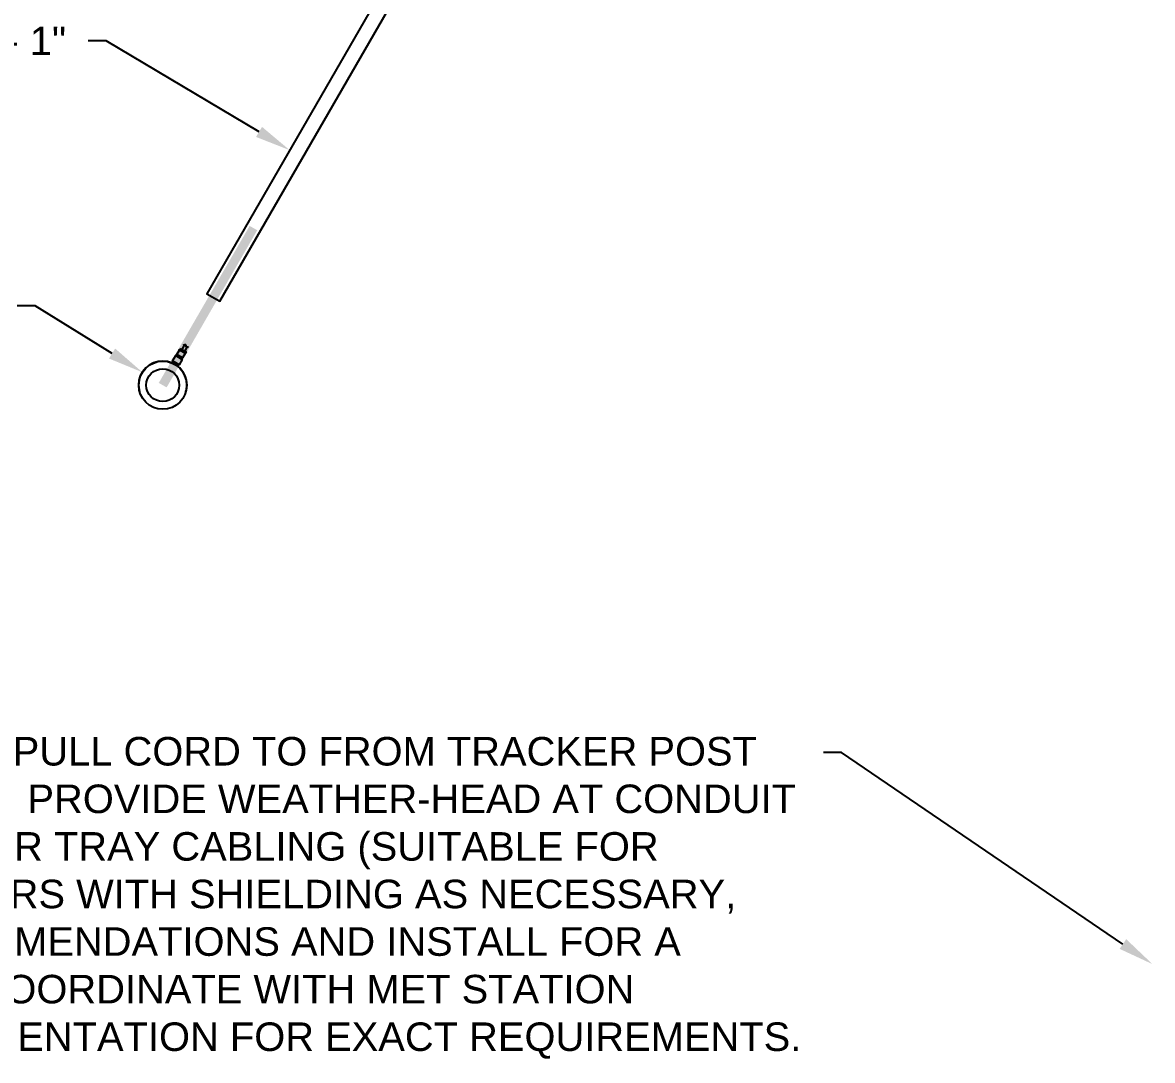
# Model space of a CAD drawing. Header units: feet. Extents: x -17 to 661, y -41 to 600.
# Drawn here: x 653.42 to 657.379, y 565.859 to 569.496 of the extents above; entities that cross this region are included whole.
import ezdxf
from ezdxf import colors
from ezdxf.entities.mleader import LeaderData, LeaderLine
from ezdxf.math import Vec2, Vec3

# ---------------------------------------------------------------- set-up
doc = ezdxf.new("R2010")
doc.units = ezdxf.units.FT
doc.header["$MEASUREMENT"] = 0
doc.layers.add('E-TEXT', color=7, linetype='Continuous')
doc.layers.add('G-ANNO-TEXT', color=1, linetype='Continuous')
doc.layers.add('PDF2_0', color=7, linetype='Continuous', true_color=0x767676)
doc.styles.add('NEI-A', font='arial.ttf')

msp = doc.modelspace()

# ---------------------------------------------------------------- linework, layer by layer
at = {"layer": 'E-TEXT'}
for radius in [0.0843, 0.0576]:
    msp.add_circle((653.9109, 568.2254), radius, dxfattribs=at)
at = {"layer": 'PDF2_0', "color": 7, "lineweight": 13}
msp.add_line((653.9428, 568.305), (653.9411, 568.305), dxfattribs=at)
at = {"layer": 'PDF2_0', "color": 7, "lineweight": 25}
for points in [[(655.4672, 570.9744), (654.0653, 568.5458), (654.1112, 568.52), (655.5129, 570.9485), (655.4673, 570.9744)], [(653.9786, 568.3508), (653.9886, 568.3675)], [(653.9828, 568.3658), (653.9845, 568.3667), (653.9878, 568.3667), (653.9886, 568.3675), (653.9903, 568.3675), (653.9911, 568.3667), (653.992, 568.3658), (653.992, 568.3608), (653.9928, 568.36), (653.9928, 568.3592), (653.9936, 568.3592), (653.9945, 568.3583), (653.9961, 568.3583), (653.997, 568.3592), (653.9986, 568.3592), (653.9995, 568.36), (654.0011, 568.36)], [(653.9795, 568.3158), (653.9795, 568.32), (653.9803, 568.32), (653.9803, 568.3208), (653.9603, 568.3325), (653.9603, 568.3316), (653.9595, 568.3308), (653.9586, 568.3308), (653.9586, 568.33), (653.957, 568.33), (653.957, 568.3291)], [(653.9603, 568.3325), (653.9695, 568.3475)], [(653.9911, 568.3375), (653.9695, 568.35)], [(653.9895, 568.3358), (653.9803, 568.3208)], [(653.9953, 568.3583), (653.9878, 568.3458)], [(653.992, 568.2033), (653.9936, 568.2091), (653.9953, 568.2258), (653.9936, 568.2425), (653.9886, 568.2583), (653.9811, 568.2725), (653.9703, 568.2858), (653.9578, 568.2958), (653.9428, 568.3041), (653.927, 568.3083), (653.9103, 568.31), (653.8945, 568.3083), (653.8786, 568.3041), (653.8636, 568.2958), (653.8511, 568.2858), (653.8403, 568.2725), (653.832, 568.2583), (653.8278, 568.2425), (653.8261, 568.2258), (653.8278, 568.2091), (653.8295, 568.2033)]]:
    msp.add_lwpolyline(points, dxfattribs=at)
for points in [[(653.957, 568.3291), (653.9795, 568.3158), (653.9686, 568.2966), (653.9453, 568.3108)], [(653.9686, 568.3483), (653.9695, 568.35), (653.9745, 568.3533), (653.9928, 568.3425), (653.9911, 568.3375), (653.9903, 568.3358)]]:
    msp.add_lwpolyline(points, close=True, dxfattribs=at)
at = {"layer": 'PDF2_0', "color": 7, "lineweight": 13}
for points in [[(653.942, 568.305), (653.942, 568.3041), (653.9428, 568.305)], [(653.9428, 568.305), (653.9445, 568.3075)], [(653.9445, 568.3033), (653.9445, 568.3041), (653.9428, 568.3041), (653.9428, 568.305)], [(653.9428, 568.305), (653.947, 568.3025), (653.9461, 568.3025)], [(653.9461, 568.3033), (653.9436, 568.3033), (653.9436, 568.3041)], [(653.9661, 568.2941), (653.9445, 568.3075), (653.9661, 568.295), (653.9661, 568.2941), (653.9645, 568.2916)], [(653.9461, 568.3033), (653.9461, 568.3025)], [(653.9486, 568.3058), (653.9495, 568.3075)], [(653.9603, 568.2941), (653.9611, 568.2941), (653.9611, 568.2933), (653.9628, 568.2933), (653.9628, 568.2925), (653.9636, 568.2925), (653.9645, 568.2916), (653.9645, 568.2925)], [(653.9645, 568.2916), (653.9611, 568.2941)], [(653.962, 568.2933), (653.962, 568.2925)], [(653.9645, 568.2991), (653.9628, 568.2966)], [(653.9636, 568.2925), (653.9636, 568.2916)], [(653.9653, 568.2908), (653.9653, 568.2916), (653.9645, 568.2916)]]:
    msp.add_lwpolyline(points, dxfattribs=at)
at = {"layer": 'PDF2_0', "color": 252, "true_color": 0x979797, "transparency": 33554559}
for points in [[(654.2153, 568.7834), (653.9245, 568.2175), (653.897, 568.2333)], [(654.242, 568.7684), (654.2153, 568.7834), (653.9245, 568.2175)]]:
    msp.add_solid(points, dxfattribs=at)

# ---------------------------------------------------------------- leaders
at = {"layer": 'G-ANNO-TEXT'}
ml = msp.add_multileader_mtext('Standard', dxfattribs=at)
ml.set_content('STIFF ARM - 1" EMT', color=256, style='NEI-A')
ml.set_leader_properties()
ml.build(insert=Vec2(0, 0))
ml.multileader.update_dxf_attribs({"dogleg_length": 0.0625, "arrow_head_size": 0.125})
ctx = ml.context
ctx.base_point, ctx.char_height, ctx.arrow_head_size, ctx.landing_gap_size, ctx.plane_origin = Vec3(652.4937, 569.4317), 0.1, 0.125, 0.09, Vec3(653.4523, 571.9031)
notes = []
notes.append((ctx, [(0, (1, 1, 0), (653.7121, 569.4317), (-1, 0), 0.0625, [(0, [(654.3557, 569.0489)], 0, [])])]))
ctx.mtext.insert, ctx.mtext.width, ctx.mtext.defined_height, ctx.mtext.flow_direction = Vec3(652.5837, 569.4817), 1, 0.6385, 5
ml = msp.add_multileader_mtext('Standard', dxfattribs=at)
ml.set_content('ALBEDOMETER', color=256, style='NEI-A')
ml.set_leader_properties()
ml.build(insert=Vec2(0, 0))
ml.multileader.update_dxf_attribs({"dogleg_length": 0.0625, "arrow_head_size": 0.125})
ctx = ml.context
ctx.base_point, ctx.char_height, ctx.arrow_head_size, ctx.landing_gap_size, ctx.plane_origin = Vec3(652.1674, 568.5029), 0.1, 0.125, 0.09, Vec3(653.3905, 571.6939)
notes.append((ctx, [(0, (1, 1, 0), (653.4638, 568.5029), (-1, 0), 0.0625, [(0, [(653.8397, 568.2705)], 0, [])])]))
ctx.mtext.insert, ctx.mtext.width, ctx.mtext.defined_height, ctx.mtext.flow_direction = Vec3(652.2574, 568.5538), 1, 0.6385, 5
ml = msp.add_multileader_mtext('Standard', dxfattribs=at)
ml.set_content('PROVIDE 1-1/2" CONDUIT MINIMUM WITH PULL CORD TO FROM TRACKER POST TO MET STATION FOR SENSOR CABLING. PROVIDE WEATHER-HEAD AT CONDUIT STUB-UP(S). PROVIDE MULTI-CONDUCTOR TRAY CABLING (SUITABLE FOR DIRECT BURY) FOR SENSOR CONDUCTORS WITH SHIELDING AS NECESSARY, PROVIDE PER MANUFACTURERS RECOMMENDATIONS AND INSTALL FOR A COMPLETE OPERABLE SYSTEM. FIELD COORDINATE WITH MET STATION VENDOR AND MANUFACTURER\'S DOCUMENTATION FOR EXACT REQUIREMENTS.', color=256, style='NEI-A')
ml.set_leader_properties()
ml.build(insert=Vec2(0, 0))
ml.multileader.update_dxf_attribs({"dogleg_length": 0.0625, "arrow_head_size": 0.125})
ctx = ml.context
ctx.base_point, ctx.char_height, ctx.arrow_head_size, ctx.landing_gap_size, ctx.plane_origin = Vec3(650.483, 566.9388), 0.1, 0.125, 0.09, Vec3(657.3654, 570.099)
notes.append((ctx, [(0, (1, 1, 0), (656.2888, 566.9388), (-1, 0), 0.0625, [(0, [(657.3786, 566.1969)], 0, [])])]))
ctx.mtext.insert, ctx.mtext.width, ctx.mtext.defined_height, ctx.mtext.flow_direction = Vec3(650.573, 566.9927), 5.559327, 0.6385, 5
for ctx, leaders in notes:
    for number, flags, end, landing, length, lines in leaders:
        leader = LeaderData()
        leader.index, (leader.has_last_leader_line, leader.has_dogleg_vector, leader.attachment_direction) = number, flags
        leader.last_leader_point, leader.dogleg_vector, leader.dogleg_length = Vec3(end), Vec3(landing), length
        for number, points, colour, breaks in lines:
            line = LeaderLine()
            line.index, line.vertices, line.color, line.breaks = number, Vec3.list(points), colors.encode_raw_color(colour), breaks
            leader.lines.append(line)
        ctx.leaders.append(leader)

doc.saveas('drawing.dxf')
